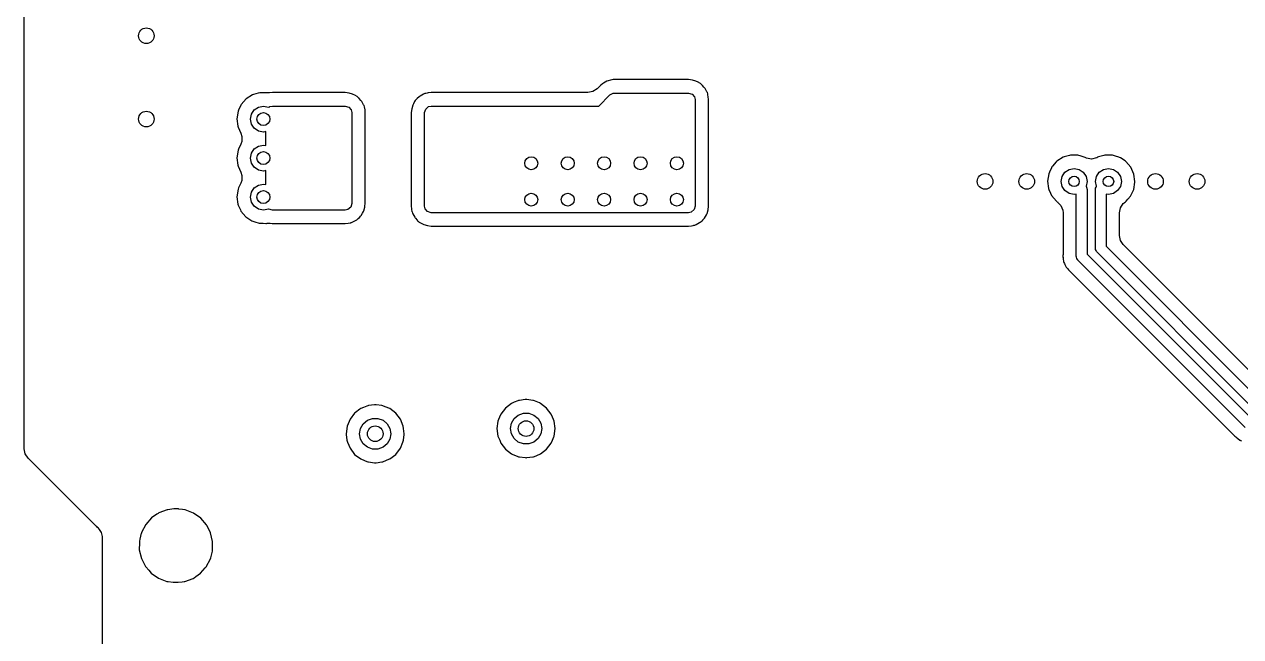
# Model space of a CAD drawing. Extents: x 0.99 to 4.24, y -7.27 to -4.02.
# Drawn here: x 1.191 to 2.112, y -5.266 to -4.802 of the extents above; entities that cross this region are included whole.
import ezdxf

# ---------------------------------------------------------------- set-up
doc = ezdxf.new("R2010")
doc.units = 0
doc.header["$MEASUREMENT"] = 0
doc.layers.add('BLACK', color=7, linetype='CONTINUOUS')

msp = doc.modelspace()

# ---------------------------------------------------------------- linework, layer by layer
at = {"layer": 'BLACK', "linetype": 'CONTINUOUS'}
for p, q in [((1.19112, -4.93283), (1.19112, -4.72942)), ((1.62467, -4.85104), (1.62144, -4.8532)), ((1.62715, -4.84856), (1.62467, -4.85104)), ((1.62753, -4.84827), (1.62715, -4.84856)), ((1.62871, -4.84739), (1.62753, -4.84827)), ((1.62948, -4.84682), (1.62871, -4.84739)), ((1.63193, -4.84548), (1.62948, -4.84682)), ((1.63574, -4.84429), (1.63193, -4.84548)), ((1.63679, -4.84417), (1.63574, -4.84429)), ((1.63692, -4.84417), (1.63679, -4.84417)), ((1.63775, -4.84412), (1.63692, -4.84417)), ((1.63692, -4.84417), (1.63692, -4.84417)), ((1.63788, -4.84411), (1.63775, -4.84412)), ((1.63775, -4.84412), (1.63775, -4.84412)), ((1.69386, -4.84411), (1.63788, -4.84411)), ((1.69674, -4.84453), (1.69386, -4.84411)), ((1.69942, -4.84532), (1.69674, -4.84453)), ((1.69985, -4.84554), (1.69942, -4.84532)), ((1.7007, -4.84599), (1.69985, -4.84554)), ((1.69985, -4.84554), (1.69985, -4.84554)), ((1.70295, -4.84716), (1.7007, -4.84599)), ((1.70346, -4.84766), (1.70295, -4.84716)), ((1.7041, -4.84827), (1.70346, -4.84766)), ((1.70346, -4.84766), (1.70346, -4.84766)), ((1.70426, -4.84843), (1.7041, -4.84827)), ((1.7041, -4.84827), (1.7041, -4.84827)), ((1.70441, -4.8486), (1.70426, -4.84843)), ((1.70546, -4.84981), (1.70441, -4.8486)), ((1.70441, -4.8486), (1.70441, -4.8486)), ((1.70609, -4.85054), (1.70546, -4.84981)), ((1.70633, -4.85097), (1.70609, -4.85054)), ((1.70776, -4.85346), (1.70633, -4.85097)), ((1.70633, -4.85097), (1.70633, -4.85097)), ((1.35904, -4.85873), (1.35528, -4.863)), ((1.36385, -4.8557), (1.35904, -4.85873)), ((1.36454, -4.8555), (1.36385, -4.8557)), ((1.36815, -4.85447), (1.36454, -4.8555)), ((1.36454, -4.8555), (1.36454, -4.8555)), ((1.36932, -4.85413), (1.36815, -4.85447)), ((1.37003, -4.85414), (1.36932, -4.85413)), ((1.37501, -4.85417), (1.37003, -4.85414)), ((1.3768, -4.85413), (1.37501, -4.85414)), ((1.37501, -4.85414), (1.37501, -4.85417)), ((1.37898, -4.85396), (1.3768, -4.85419)), ((1.3768, -4.85419), (1.3768, -4.85413)), ((1.43402, -4.85396), (1.37898, -4.85396)), ((1.43689, -4.85437), (1.43402, -4.85396)), ((1.43958, -4.85516), (1.43689, -4.85437)), ((1.44001, -4.85538), (1.43958, -4.85516)), ((1.44133, -4.85608), (1.44001, -4.85538)), ((1.44001, -4.85538), (1.44001, -4.85538)), ((1.44311, -4.85701), (1.44133, -4.85608)), ((1.44362, -4.8575), (1.44311, -4.85701)), ((1.44426, -4.85812), (1.44362, -4.8575)), ((1.44362, -4.8575), (1.44362, -4.8575)), ((1.44442, -4.85827), (1.44426, -4.85812)), ((1.44426, -4.85812), (1.44426, -4.85812)), ((1.44456, -4.85844), (1.44442, -4.85827)), ((1.44588, -4.85996), (1.44456, -4.85844)), ((1.44456, -4.85844), (1.44456, -4.85844)), ((1.44625, -4.86038), (1.44588, -4.85996)), ((1.44649, -4.86081), (1.44625, -4.86038)), ((1.48693, -4.86004), (1.48649, -4.86087)), ((1.48742, -4.85953), (1.48693, -4.86004)), ((1.48804, -4.85889), (1.48742, -4.85953)), ((1.48819, -4.85873), (1.48804, -4.85889)), ((1.48804, -4.85889), (1.48804, -4.85889)), ((1.48836, -4.85859), (1.48819, -4.85873)), ((1.48993, -4.85722), (1.48836, -4.85858)), ((1.48836, -4.85858), (1.48836, -4.85859)), ((1.4903, -4.8569), (1.48993, -4.85722)), ((1.49073, -4.85666), (1.4903, -4.8569)), ((1.49323, -4.85524), (1.49073, -4.85666)), ((1.49073, -4.85666), (1.49073, -4.85666)), ((1.49377, -4.85493), (1.49323, -4.85524)), ((1.49323, -4.85524), (1.49323, -4.85524)), ((1.49437, -4.85476), (1.49377, -4.85493)), ((1.49451, -4.85472), (1.49437, -4.85476)), ((1.49437, -4.85476), (1.49437, -4.85476)), ((1.49482, -4.85464), (1.49451, -4.85472)), ((1.49495, -4.85461), (1.49482, -4.85464)), ((1.49589, -4.85441), (1.49495, -4.85461)), ((1.49495, -4.85461), (1.49495, -4.85461)), ((1.49688, -4.85419), (1.49589, -4.85441)), ((1.49906, -4.85396), (1.49688, -4.85419)), ((1.61763, -4.85396), (1.49906, -4.85396)), ((1.62144, -4.8532), (1.61763, -4.85396)), ((1.62598, -4.86417), (1.63437, -4.85578)), ((1.63437, -4.85578), (1.63683, -4.85444)), ((1.63683, -4.85444), (1.63788, -4.85433)), ((1.63788, -4.85433), (1.69386, -4.85433)), ((1.69386, -4.85433), (1.69654, -4.85512)), ((1.69654, -4.85512), (1.69837, -4.85723)), ((1.69837, -4.85723), (1.69882, -4.85929)), ((1.69882, -4.85929), (1.69882, -4.93992)), ((1.70806, -4.854), (1.70776, -4.85346)), ((1.70835, -4.85506), (1.70806, -4.854)), ((1.70838, -4.85519), (1.70835, -4.85506)), ((1.70847, -4.85559), (1.70838, -4.85519)), ((1.70838, -4.85519), (1.70838, -4.85519)), ((1.7088, -4.85712), (1.70847, -4.85559)), ((1.70904, -4.85929), (1.7088, -4.85712)), ((1.70904, -4.93992), (1.70904, -4.85929)), ((1.35286, -4.86815), (1.35198, -4.87377)), ((1.35329, -4.86723), (1.35286, -4.86815)), ((1.35497, -4.86364), (1.35329, -4.86723)), ((1.35528, -4.863), (1.35497, -4.86364)), ((1.35497, -4.86364), (1.35497, -4.86364)), ((1.36295, -4.87025), (1.36509, -4.86706)), ((1.36509, -4.86706), (1.36828, -4.86492)), ((1.36828, -4.86492), (1.37205, -4.86417)), ((1.37205, -4.86417), (1.37581, -4.86492)), ((1.37581, -4.86492), (1.37624, -4.86521)), ((1.37624, -4.86521), (1.37692, -4.86462)), ((1.37692, -4.86462), (1.37898, -4.86417)), ((1.37898, -4.86417), (1.43402, -4.86417)), ((1.43402, -4.86417), (1.4367, -4.86496)), ((1.4367, -4.86496), (1.43853, -4.86707)), ((1.43853, -4.86707), (1.43898, -4.86913)), ((1.43898, -4.86913), (1.43898, -4.93795)), ((1.44791, -4.8633), (1.44649, -4.86081)), ((1.44649, -4.86081), (1.44649, -4.86081)), ((1.44822, -4.86385), (1.44791, -4.8633)), ((1.44851, -4.8649), (1.44822, -4.86385)), ((1.44896, -4.86696), (1.44851, -4.8649)), ((1.44919, -4.86913), (1.44896, -4.86696)), ((1.44919, -4.93795), (1.44919, -4.86913)), ((1.48429, -4.86626), (1.48388, -4.86913)), ((1.48388, -4.86913), (1.48388, -4.93992)), ((1.48508, -4.86357), (1.48429, -4.86626)), ((1.48566, -4.86247), (1.48508, -4.86357)), ((1.48649, -4.86087), (1.48566, -4.86247)), ((1.49409, -4.86913), (1.49488, -4.86645)), ((1.49409, -4.93992), (1.49409, -4.86913)), ((1.49488, -4.86645), (1.49699, -4.86462)), ((1.49699, -4.86462), (1.49906, -4.86417)), ((1.49906, -4.86417), (1.62598, -4.86417)), ((1.35198, -4.87377), (1.35272, -4.87941)), ((1.3622, -4.87402), (1.36295, -4.87025)), ((1.36295, -4.87778), (1.3622, -4.87402)), ((1.36509, -4.88098), (1.36295, -4.87778)), ((1.35272, -4.87941), (1.35301, -4.88006)), ((1.35301, -4.88006), (1.35301, -4.88006)), ((1.35301, -4.88006), (1.35501, -4.88462)), ((1.35501, -4.88462), (1.35489, -4.88467)), ((1.35489, -4.88467), (1.35584, -4.88719)), ((1.35584, -4.88719), (1.35571, -4.89108)), ((1.36828, -4.88311), (1.36509, -4.88098)), ((1.37205, -4.88386), (1.36828, -4.88311)), ((1.37402, -4.88347), (1.37205, -4.88386)), ((1.37402, -4.89409), (1.37402, -4.88347)), ((1.35324, -4.89686), (1.35286, -4.89768)), ((1.35503, -4.89305), (1.35324, -4.89686)), ((1.35571, -4.89108), (1.35503, -4.89305)), ((1.36295, -4.89978), (1.36509, -4.89658)), ((1.36509, -4.89658), (1.36828, -4.89445)), ((1.36828, -4.89445), (1.37205, -4.8937)), ((1.37205, -4.8937), (1.37402, -4.89409)), ((1.35286, -4.89768), (1.35198, -4.9033)), ((1.35198, -4.9033), (1.35272, -4.90894)), ((1.3622, -4.90354), (1.36295, -4.89978)), ((1.36295, -4.90731), (1.3622, -4.90354)), ((1.97212, -4.90651), (1.9694, -4.90959)), ((1.97259, -4.90598), (1.97212, -4.90651)), ((1.9774, -4.90294), (1.97259, -4.90598)), ((1.97808, -4.90275), (1.9774, -4.90294)), ((1.98218, -4.90157), (1.97808, -4.90275)), ((1.97808, -4.90275), (1.97808, -4.90275)), ((1.98287, -4.90138), (1.98218, -4.90157)), ((1.98218, -4.90157), (1.98218, -4.90157)), ((1.98358, -4.90138), (1.98287, -4.90138)), ((1.98509, -4.90139), (1.98358, -4.90138)), ((1.98856, -4.90141), (1.98509, -4.90139)), ((1.99098, -4.90214), (1.98856, -4.90141)), ((1.99333, -4.90284), (1.99098, -4.90214)), ((1.99401, -4.90304), (1.99333, -4.90284)), ((1.99333, -4.90284), (1.99333, -4.90284)), ((1.99457, -4.90341), (1.99401, -4.90304)), ((1.99506, -4.90361), (1.99457, -4.90341)), ((1.99889, -4.90427), (1.99506, -4.90361)), ((2.00268, -4.9034), (1.99889, -4.90427)), ((2.00286, -4.90332), (2.00268, -4.9034)), ((2.00346, -4.90294), (2.00286, -4.90332)), ((2.00414, -4.90275), (2.00346, -4.90294)), ((2.00825, -4.90157), (2.00414, -4.90275)), ((2.00893, -4.90138), (2.00825, -4.90157)), ((2.00825, -4.90157), (2.00825, -4.90157)), ((2.00964, -4.90138), (2.00893, -4.90138)), ((2.01115, -4.90139), (2.00964, -4.90138)), ((2.01462, -4.90141), (2.01115, -4.90139)), ((2.01704, -4.90214), (2.01462, -4.90141)), ((2.01939, -4.90284), (2.01704, -4.90214)), ((2.02007, -4.90304), (2.01939, -4.90284)), ((2.01939, -4.90284), (2.01939, -4.90284)), ((2.02067, -4.90343), (2.02007, -4.90304)), ((2.02425, -4.90575), (2.02067, -4.90343)), ((2.02484, -4.90614), (2.02425, -4.90575)), ((2.02425, -4.90575), (2.02425, -4.90575)), ((2.02856, -4.91045), (2.02484, -4.90614)), ((1.35272, -4.90894), (1.35301, -4.90959)), ((1.35301, -4.90959), (1.35301, -4.90959)), ((1.35301, -4.90959), (1.35501, -4.91415)), ((1.35501, -4.91415), (1.35489, -4.9142)), ((1.35489, -4.9142), (1.35584, -4.91672)), ((1.36509, -4.9105), (1.36295, -4.90731)), ((1.36828, -4.91264), (1.36509, -4.9105)), ((1.37205, -4.91339), (1.36828, -4.91264)), ((1.37402, -4.91299), (1.37205, -4.91339)), ((1.37402, -4.92362), (1.37402, -4.91299)), ((1.9664, -4.91539), (1.96553, -4.92101)), ((1.96696, -4.9142), (1.9664, -4.91539)), ((1.96852, -4.91089), (1.96696, -4.9142)), ((1.96882, -4.91024), (1.96852, -4.91089)), ((1.96852, -4.91089), (1.96852, -4.91089)), ((1.9694, -4.90959), (1.96882, -4.91024)), ((1.9765, -4.91749), (1.97863, -4.9143)), ((1.97863, -4.9143), (1.98182, -4.91217)), ((1.98182, -4.91217), (1.98559, -4.91142)), ((1.98559, -4.91142), (1.98936, -4.91217)), ((1.98936, -4.91217), (1.99255, -4.9143)), ((1.99255, -4.9143), (1.99468, -4.91749)), ((2.00256, -4.91749), (2.00469, -4.9143)), ((2.00469, -4.9143), (2.00789, -4.91217)), ((2.00789, -4.91217), (2.01165, -4.91142)), ((2.01165, -4.91142), (2.01542, -4.91217)), ((2.01542, -4.91217), (2.01861, -4.9143)), ((2.01861, -4.9143), (2.02075, -4.91749)), ((2.03091, -4.91563), (2.02856, -4.91045)), ((2.03172, -4.92126), (2.03091, -4.91563)), ((1.35503, -4.92258), (1.35332, -4.92621)), ((1.35571, -4.92061), (1.35503, -4.92258)), ((1.35584, -4.91672), (1.35571, -4.92061)), ((1.36509, -4.92611), (1.36828, -4.92398)), ((1.36828, -4.92398), (1.37205, -4.92323)), ((1.37205, -4.92323), (1.37402, -4.92362)), ((1.96553, -4.92101), (1.96626, -4.92666)), ((1.97575, -4.92126), (1.9765, -4.91749)), ((1.9765, -4.92503), (1.97575, -4.92126)), ((1.97863, -4.92822), (1.9765, -4.92503)), ((1.99468, -4.91749), (1.99543, -4.92126)), ((1.99543, -4.92126), (1.99472, -4.92485)), ((1.99472, -4.92485), (1.99495, -4.92557)), ((2.00181, -4.92126), (2.00256, -4.91749)), ((2.00253, -4.92485), (2.00181, -4.92126)), ((2.00229, -4.92557), (2.00253, -4.92485)), ((2.02075, -4.92503), (2.01861, -4.92822)), ((2.02075, -4.91749), (2.0215, -4.92126)), ((2.0215, -4.92126), (2.02075, -4.92503)), ((2.03077, -4.92736), (2.03171, -4.92175)), ((2.03171, -4.92175), (2.03172, -4.92126)), ((1.19112, -5.12361), (1.19112, -4.93283)), ((1.35286, -4.9272), (1.35198, -4.93283)), ((1.35198, -4.93283), (1.35272, -4.93847)), ((1.35332, -4.92621), (1.35286, -4.9272)), ((1.3622, -4.93307), (1.36295, -4.9293)), ((1.36295, -4.93684), (1.3622, -4.93307)), ((1.36295, -4.9293), (1.36509, -4.92611)), ((1.96626, -4.92666), (1.96655, -4.92731)), ((1.96655, -4.92731), (1.96655, -4.92731)), ((1.96655, -4.92731), (1.96779, -4.93012)), ((1.96779, -4.93012), (1.96855, -4.93186)), ((1.96855, -4.93186), (1.97222, -4.93622)), ((1.98182, -4.93035), (1.97863, -4.92822)), ((1.98559, -4.9311), (1.98182, -4.93035)), ((1.98732, -4.93076), (1.98559, -4.9311)), ((1.98732, -4.978), (1.98732, -4.93076)), ((1.99495, -4.92557), (1.99538, -4.92641)), ((1.99538, -4.92641), (1.99533, -4.92674)), ((1.99533, -4.92674), (1.99543, -4.92705)), ((1.99543, -4.92705), (1.99543, -4.97632)), ((2.00181, -4.92705), (2.00191, -4.92674)), ((2.00181, -4.972), (2.00181, -4.92705)), ((2.00186, -4.92641), (2.00229, -4.92557)), ((2.00191, -4.92674), (2.00186, -4.92641)), ((2.01165, -4.9311), (2.00992, -4.93076)), ((2.00992, -4.93076), (2.00992, -4.97032)), ((2.01542, -4.93035), (2.01165, -4.9311)), ((2.01861, -4.92822), (2.01542, -4.93035)), ((2.02626, -4.93472), (2.02829, -4.93248)), ((2.02829, -4.93248), (2.03077, -4.92736)), ((1.35272, -4.93847), (1.35301, -4.93912)), ((1.35301, -4.93912), (1.35301, -4.93912)), ((1.35301, -4.93912), (1.35463, -4.9428)), ((1.35463, -4.9428), (1.35501, -4.94367)), ((1.36509, -4.94003), (1.36295, -4.93684)), ((1.36828, -4.94216), (1.36509, -4.94003)), ((1.37205, -4.94291), (1.36828, -4.94216)), ((1.37581, -4.94216), (1.37205, -4.94291)), ((1.37614, -4.94195), (1.37581, -4.94216)), ((1.37629, -4.94213), (1.37614, -4.94195)), ((1.37898, -4.94291), (1.37629, -4.94213)), ((1.43402, -4.94291), (1.37898, -4.94291)), ((1.43608, -4.94247), (1.43402, -4.94291)), ((1.43819, -4.94063), (1.43608, -4.94247)), ((1.43898, -4.93795), (1.43819, -4.94063)), ((1.44776, -4.94395), (1.44799, -4.94351)), ((1.44799, -4.94351), (1.44878, -4.94083)), ((1.44878, -4.94083), (1.44891, -4.93992)), ((1.44891, -4.93992), (1.44919, -4.93795)), ((1.48388, -4.93992), (1.48411, -4.94209)), ((1.48411, -4.94209), (1.48421, -4.94255)), ((1.48421, -4.94255), (1.48451, -4.94392)), ((1.49454, -4.94198), (1.49409, -4.93992)), ((1.49637, -4.94409), (1.49454, -4.94198)), ((1.69803, -4.9426), (1.69592, -4.94443)), ((1.69882, -4.93992), (1.69803, -4.9426)), ((1.70783, -4.94548), (1.70862, -4.9428)), ((1.70862, -4.9428), (1.70904, -4.93992)), ((1.97222, -4.93622), (1.97281, -4.93661)), ((1.97281, -4.93661), (1.97281, -4.93661)), ((1.97281, -4.93661), (1.97286, -4.93665)), ((1.97286, -4.93665), (1.97299, -4.93677)), ((1.97299, -4.93677), (1.97334, -4.93709)), ((1.97334, -4.93709), (1.97332, -4.9371)), ((1.97332, -4.9371), (1.97561, -4.93939)), ((1.97561, -4.93939), (1.97711, -4.94298)), ((1.97711, -4.94298), (1.9773, -4.94494)), ((2.01994, -4.94501), (2.0207, -4.94119)), ((2.0207, -4.94119), (2.02286, -4.93796)), ((2.02286, -4.93796), (2.02354, -4.93734)), ((2.02354, -4.93734), (2.02387, -4.93707)), ((2.02387, -4.93707), (2.02447, -4.9367)), ((2.02447, -4.9367), (2.02495, -4.93617)), ((2.02495, -4.93617), (2.02626, -4.93472)), ((2.02495, -4.93617), (2.02495, -4.93617)), ((1.35501, -4.94367), (1.35867, -4.94803)), ((1.35867, -4.94803), (1.36341, -4.95118)), ((1.36341, -4.95118), (1.36409, -4.95139)), ((1.36409, -4.95139), (1.36409, -4.95139)), ((1.36409, -4.95139), (1.36549, -4.95183)), ((1.36549, -4.95183), (1.36884, -4.95288)), ((1.43619, -4.9529), (1.43773, -4.95256)), ((1.43773, -4.95256), (1.43812, -4.95248)), ((1.43812, -4.95248), (1.43825, -4.95245)), ((1.43812, -4.95248), (1.43812, -4.95248)), ((1.43825, -4.95245), (1.43856, -4.95236)), ((1.43856, -4.95236), (1.4387, -4.95232)), ((1.4387, -4.95232), (1.4393, -4.95216)), ((1.4387, -4.95232), (1.4387, -4.95232)), ((1.4393, -4.95216), (1.43984, -4.95185)), ((1.43984, -4.95185), (1.44234, -4.95043)), ((1.43984, -4.95185), (1.43984, -4.95185)), ((1.44234, -4.95043), (1.44277, -4.95019)), ((1.44234, -4.95043), (1.44234, -4.95043)), ((1.44277, -4.95019), (1.44369, -4.94938)), ((1.44369, -4.94938), (1.44471, -4.9485)), ((1.44471, -4.9485), (1.44488, -4.94836)), ((1.44471, -4.9485), (1.44471, -4.9485)), ((1.44488, -4.94836), (1.44503, -4.9482)), ((1.44503, -4.9482), (1.44565, -4.94756)), ((1.44503, -4.9482), (1.44503, -4.9482)), ((1.44565, -4.94756), (1.44614, -4.94705)), ((1.44565, -4.94756), (1.44565, -4.94756)), ((1.44614, -4.94705), (1.4471, -4.94521)), ((1.4471, -4.94521), (1.44776, -4.94395)), ((1.44776, -4.94395), (1.44776, -4.94395)), ((1.48451, -4.94392), (1.48456, -4.94415)), ((1.48456, -4.94415), (1.48485, -4.94521)), ((1.48485, -4.94521), (1.48516, -4.94575)), ((1.48516, -4.94575), (1.48516, -4.94575)), ((1.48516, -4.94575), (1.48658, -4.94825)), ((1.48658, -4.94825), (1.48658, -4.94825)), ((1.48658, -4.94825), (1.48682, -4.94867)), ((1.48682, -4.94867), (1.48714, -4.94904)), ((1.48714, -4.94904), (1.48851, -4.95062)), ((1.48851, -4.95062), (1.48851, -4.95062)), ((1.48851, -4.95062), (1.48865, -4.95078)), ((1.48865, -4.95078), (1.48881, -4.95094)), ((1.48881, -4.95094), (1.48881, -4.95094)), ((1.48881, -4.95094), (1.48945, -4.95155)), ((1.48945, -4.95155), (1.48996, -4.95205)), ((1.48996, -4.95205), (1.49157, -4.95289)), ((1.49906, -4.94488), (1.49637, -4.94409)), ((1.69386, -4.94488), (1.49906, -4.94488)), ((1.69592, -4.94443), (1.69386, -4.94488)), ((1.69969, -4.95382), (1.70218, -4.9524)), ((1.70218, -4.9524), (1.70261, -4.95215)), ((1.70218, -4.9524), (1.70218, -4.9524)), ((1.70261, -4.95215), (1.7033, -4.95155)), ((1.7033, -4.95155), (1.70455, -4.95047)), ((1.70455, -4.95047), (1.70472, -4.95032)), ((1.70455, -4.95047), (1.70455, -4.95047)), ((1.70472, -4.95032), (1.70488, -4.95016)), ((1.70488, -4.95016), (1.70549, -4.94953)), ((1.70488, -4.95016), (1.70488, -4.95016)), ((1.70549, -4.94953), (1.70599, -4.94901)), ((1.70549, -4.94953), (1.70549, -4.94953)), ((1.70599, -4.94901), (1.70735, -4.94641)), ((1.70735, -4.94641), (1.70761, -4.94592)), ((1.70761, -4.94592), (1.70783, -4.94548)), ((1.70761, -4.94592), (1.70761, -4.94592)), ((1.9773, -4.94494), (1.9773, -4.97617)), ((2.01994, -4.96204), (2.01994, -4.94501)), ((1.36884, -4.95288), (1.37183, -4.95293)), ((1.37183, -4.95293), (1.37382, -4.95297)), ((1.37382, -4.95297), (1.37382, -4.95297)), ((1.37382, -4.95297), (1.37453, -4.95298)), ((1.37453, -4.95298), (1.37495, -4.95287)), ((1.37495, -4.95287), (1.37731, -4.95289)), ((1.37731, -4.95289), (1.37862, -4.95308)), ((1.37862, -4.95308), (1.37862, -4.95308)), ((1.37862, -4.95308), (1.37898, -4.95313)), ((1.37898, -4.95313), (1.43402, -4.95313)), ((1.43402, -4.95313), (1.43619, -4.9529)), ((1.49157, -4.95289), (1.49306, -4.95367)), ((1.49306, -4.95367), (1.49306, -4.95367)), ((1.49306, -4.95367), (1.49349, -4.9539)), ((1.49349, -4.9539), (1.49618, -4.95468)), ((1.49618, -4.95468), (1.49906, -4.9551)), ((1.49906, -4.9551), (1.69386, -4.9551)), ((1.69386, -4.9551), (1.69603, -4.95486)), ((1.69603, -4.95486), (1.69733, -4.95458)), ((1.69733, -4.95458), (1.69796, -4.95445)), ((1.69796, -4.95445), (1.69809, -4.95442)), ((1.69796, -4.95445), (1.69796, -4.95445)), ((1.69809, -4.95442), (1.6984, -4.95433)), ((1.6984, -4.95433), (1.69854, -4.95429)), ((1.69854, -4.95429), (1.69915, -4.95413)), ((1.69854, -4.95429), (1.69854, -4.95429)), ((1.69915, -4.95413), (1.69969, -4.95382)), ((1.69969, -4.95382), (1.69969, -4.95382)), ((2.00992, -4.97032), (2.12555, -5.08594)), ((2.0207, -4.96586), (2.01994, -4.96204)), ((2.02286, -4.96909), (2.0207, -4.96586)), ((2.06558, -5.01181), (2.02286, -4.96909)), ((1.97729, -4.97654), (1.97712, -4.97733)), ((1.97712, -4.97733), (1.97722, -4.97815)), ((1.97722, -4.97815), (1.9773, -4.97884)), ((1.9773, -4.97884), (1.97724, -4.97885)), ((1.97724, -4.97885), (1.9773, -4.97907)), ((1.9773, -4.97617), (1.97729, -4.97654)), ((1.9773, -4.97907), (1.9773, -4.97917)), ((1.9773, -4.97917), (1.9774, -4.97975)), ((1.9774, -4.97975), (1.97747, -4.98022)), ((1.97747, -4.98022), (1.9776, -4.98131)), ((1.98742, -4.97831), (1.98732, -4.978)), ((1.98737, -4.97863), (1.98742, -4.97831)), ((1.9878, -4.97948), (1.98737, -4.97863)), ((1.9881, -4.98038), (1.9878, -4.97948)), ((1.98836, -4.98058), (1.9881, -4.98038)), ((1.99543, -4.97632), (2.11955, -5.10043)), ((2.00191, -4.97231), (2.00181, -4.972)), ((2.00186, -4.97263), (2.00191, -4.97231)), ((2.00229, -4.97348), (2.00186, -4.97263)), ((2.00259, -4.97438), (2.00229, -4.97348)), ((2.00285, -4.97458), (2.00259, -4.97438)), ((2.003, -4.97487), (2.00285, -4.97458)), ((2.121, -5.09287), (2.003, -4.97487)), ((1.9776, -4.98131), (1.97768, -4.98198)), ((1.97768, -4.98198), (1.97782, -4.98229)), ((1.97782, -4.98229), (1.97788, -4.98262)), ((1.97788, -4.98262), (1.97826, -4.98334)), ((1.97826, -4.98334), (1.97826, -4.98334)), ((1.97826, -4.98334), (1.97872, -4.98419)), ((1.97872, -4.98419), (1.97893, -4.9846)), ((1.97893, -4.9846), (1.9797, -4.98621)), ((1.9797, -4.98621), (1.97984, -4.98636)), ((1.97984, -4.98636), (1.97997, -4.98649)), ((1.97997, -4.98649), (1.9801, -4.98675)), ((1.9801, -4.98675), (1.98064, -4.98724)), ((1.98064, -4.98724), (1.98149, -4.98803)), ((1.98149, -4.98803), (1.98178, -4.9883)), ((1.98178, -4.9883), (2.10662, -5.11315)), ((1.98851, -4.98087), (1.98836, -4.98058)), ((2.115, -5.10736), (1.98851, -4.98087)), ((2.12678, -5.07301), (2.06558, -5.01181)), ((1.45164, -5.09085), (1.45099, -5.09094)), ((1.45605, -5.09027), (1.45164, -5.09085)), ((1.45164, -5.09085), (1.45164, -5.09085)), ((1.45669, -5.09019), (1.45605, -5.09027)), ((1.45734, -5.09027), (1.45669, -5.09019)), ((1.46174, -5.09085), (1.45734, -5.09027)), ((1.46239, -5.09094), (1.46174, -5.09085)), ((1.46174, -5.09085), (1.46174, -5.09085)), ((1.55986, -5.0892), (1.5553, -5.0927)), ((1.5618, -5.08839), (1.55986, -5.0892)), ((1.56456, -5.08725), (1.5618, -5.08839)), ((1.56517, -5.087), (1.56456, -5.08725)), ((1.56456, -5.08725), (1.56456, -5.08725)), ((1.56581, -5.08691), (1.56517, -5.087)), ((1.57022, -5.08633), (1.56581, -5.08691)), ((1.56581, -5.08691), (1.56581, -5.08691)), ((1.57087, -5.08625), (1.57022, -5.08633)), ((1.57151, -5.08633), (1.57087, -5.08625)), ((1.57592, -5.08691), (1.57151, -5.08633)), ((1.57657, -5.087), (1.57592, -5.08691)), ((1.57592, -5.08691), (1.57592, -5.08691)), ((1.57717, -5.08725), (1.57657, -5.087)), ((1.58115, -5.0889), (1.57717, -5.08725)), ((1.57717, -5.08725), (1.57717, -5.08725)), ((1.58188, -5.0892), (1.58115, -5.0889)), ((1.58644, -5.0927), (1.58188, -5.0892)), ((1.44112, -5.09663), (1.43762, -5.1012)), ((1.44186, -5.09607), (1.44112, -5.09663)), ((1.44517, -5.09353), (1.44186, -5.09607)), ((1.44568, -5.09314), (1.44517, -5.09353)), ((1.4477, -5.0923), (1.44568, -5.09314)), ((1.45039, -5.09119), (1.4477, -5.0923)), ((1.45099, -5.09094), (1.45039, -5.09119)), ((1.45039, -5.09119), (1.45039, -5.09119)), ((1.46299, -5.09119), (1.46239, -5.09094)), ((1.463, -5.09119), (1.46299, -5.09119)), ((1.46697, -5.09283), (1.463, -5.09119)), ((1.4677, -5.09314), (1.46697, -5.09283)), ((1.47226, -5.09663), (1.4677, -5.09314)), ((1.47576, -5.1012), (1.47226, -5.09663)), ((1.55155, -5.09786), (1.5501, -5.10136)), ((1.5518, -5.09726), (1.55155, -5.09786)), ((1.5553, -5.0927), (1.5518, -5.09726)), ((1.56182, -5.10068), (1.56496, -5.09804)), ((1.56496, -5.09804), (1.56882, -5.09664)), ((1.56882, -5.09664), (1.57292, -5.09664)), ((1.57292, -5.09664), (1.57677, -5.09804)), ((1.57677, -5.09804), (1.57991, -5.10068)), ((1.58994, -5.09726), (1.58644, -5.0927)), ((1.59019, -5.09786), (1.58994, -5.09726)), ((1.59164, -5.10136), (1.59019, -5.09786)), ((1.43542, -5.10651), (1.43467, -5.1122)), ((1.43762, -5.1012), (1.43542, -5.10651)), ((1.44488, -5.1122), (1.44559, -5.10817)), ((1.44559, -5.10817), (1.44765, -5.10461)), ((1.44765, -5.10461), (1.45079, -5.10198)), ((1.45079, -5.10198), (1.45464, -5.10057)), ((1.45464, -5.10057), (1.45874, -5.10057)), ((1.45874, -5.10057), (1.4626, -5.10198)), ((1.4626, -5.10198), (1.46574, -5.10461)), ((1.46574, -5.10461), (1.46779, -5.10817)), ((1.46779, -5.10817), (1.4685, -5.1122)), ((1.47796, -5.10651), (1.47576, -5.1012)), ((1.47819, -5.10827), (1.47796, -5.10651)), ((1.47871, -5.1122), (1.47819, -5.10827)), ((1.5496, -5.10257), (1.54885, -5.10827)), ((1.54885, -5.10827), (1.5496, -5.11397)), ((1.5501, -5.10136), (1.5496, -5.10257)), ((1.55906, -5.10827), (1.55977, -5.10423)), ((1.55977, -5.11231), (1.55906, -5.10827)), ((1.55977, -5.10423), (1.56182, -5.10068)), ((1.57991, -5.10068), (1.58196, -5.10423)), ((1.58196, -5.10423), (1.58268, -5.10827)), ((1.58268, -5.10827), (1.58196, -5.11231)), ((1.59213, -5.10257), (1.59164, -5.10136)), ((1.59289, -5.10827), (1.59213, -5.10257)), ((1.59213, -5.11397), (1.59289, -5.10827)), ((1.43467, -5.1122), (1.43476, -5.11285)), ((1.43476, -5.11285), (1.43532, -5.11715)), ((1.43532, -5.11715), (1.43542, -5.1179)), ((1.43542, -5.1179), (1.43567, -5.11851)), ((1.44559, -5.11624), (1.44488, -5.1122)), ((1.44765, -5.1198), (1.44559, -5.11624)), ((1.46779, -5.11624), (1.46574, -5.1198)), ((1.4685, -5.1122), (1.46779, -5.11624)), ((1.47771, -5.11851), (1.47796, -5.1179)), ((1.47796, -5.1179), (1.47806, -5.11715)), ((1.47806, -5.11715), (1.47863, -5.11285)), ((1.47863, -5.11285), (1.47871, -5.1122)), ((1.5496, -5.11397), (1.54985, -5.11457)), ((1.54985, -5.11457), (1.54985, -5.11457)), ((1.54985, -5.11457), (1.5509, -5.11711)), ((1.5509, -5.11711), (1.5518, -5.11928)), ((1.56182, -5.11586), (1.55977, -5.11231)), ((1.56496, -5.1185), (1.56182, -5.11586)), ((1.56882, -5.1199), (1.56496, -5.1185)), ((1.57677, -5.1185), (1.57292, -5.1199)), ((1.57991, -5.11586), (1.57677, -5.1185)), ((1.58196, -5.11231), (1.57991, -5.11586)), ((1.58994, -5.11928), (1.59083, -5.11711)), ((1.59083, -5.11711), (1.59189, -5.11457)), ((1.59189, -5.11457), (1.59213, -5.11397)), ((1.59189, -5.11457), (1.59189, -5.11457)), ((2.10662, -5.11315), (2.10687, -5.11341)), ((2.10687, -5.11341), (2.10731, -5.11409)), ((2.10731, -5.11409), (2.10796, -5.1146)), ((2.10796, -5.1146), (2.10851, -5.11503)), ((2.10851, -5.11503), (2.10847, -5.11508)), ((2.10847, -5.11508), (2.10866, -5.11519)), ((2.10866, -5.11519), (2.10874, -5.11527)), ((2.10874, -5.11527), (2.10907, -5.11551)), ((2.10907, -5.11551), (2.10907, -5.11551)), ((2.10907, -5.11551), (2.10922, -5.11561)), ((2.10922, -5.11561), (2.1096, -5.11589)), ((2.1096, -5.11589), (2.11099, -5.11699)), ((2.11099, -5.11699), (2.11131, -5.11711)), ((2.11131, -5.11711), (2.11159, -5.1173)), ((2.11159, -5.1173), (2.11236, -5.11753)), ((1.19188, -5.12743), (1.19112, -5.12361)), ((1.19404, -5.13066), (1.19188, -5.12743)), ((1.43567, -5.11851), (1.43567, -5.11851)), ((1.43567, -5.11851), (1.4357, -5.11856)), ((1.4357, -5.11856), (1.43762, -5.12321)), ((1.43762, -5.12321), (1.44112, -5.12777)), ((1.45079, -5.12243), (1.44765, -5.1198)), ((1.45464, -5.12384), (1.45079, -5.12243)), ((1.45874, -5.12384), (1.45464, -5.12384)), ((1.4626, -5.12243), (1.45874, -5.12384)), ((1.46574, -5.1198), (1.4626, -5.12243)), ((1.47226, -5.12777), (1.47576, -5.12321)), ((1.47576, -5.12321), (1.47769, -5.11856)), ((1.47769, -5.11856), (1.47771, -5.11851)), ((1.47771, -5.11851), (1.47771, -5.11851)), ((1.5518, -5.11928), (1.5553, -5.12384)), ((1.5553, -5.12384), (1.55986, -5.12734)), ((1.55986, -5.12734), (1.56046, -5.12759)), ((1.56046, -5.12759), (1.56456, -5.12929)), ((1.57292, -5.1199), (1.56882, -5.1199)), ((1.57717, -5.12929), (1.58127, -5.12759)), ((1.58127, -5.12759), (1.58188, -5.12734)), ((1.58188, -5.12734), (1.58644, -5.12384)), ((1.58644, -5.12384), (1.58994, -5.11928)), ((1.24585, -5.18247), (1.19404, -5.13066)), ((1.44112, -5.12777), (1.44568, -5.13127)), ((1.44568, -5.13127), (1.44629, -5.13152)), ((1.44629, -5.13152), (1.45039, -5.13322)), ((1.45039, -5.13322), (1.45039, -5.13322)), ((1.45039, -5.13322), (1.45099, -5.13347)), ((1.45099, -5.13347), (1.45164, -5.13356)), ((1.45164, -5.13356), (1.45164, -5.13356)), ((1.45164, -5.13356), (1.45605, -5.13414)), ((1.45605, -5.13414), (1.45669, -5.13422)), ((1.45669, -5.13422), (1.45734, -5.13414)), ((1.45734, -5.13414), (1.46174, -5.13356)), ((1.46174, -5.13356), (1.46239, -5.13347)), ((1.46174, -5.13356), (1.46174, -5.13356)), ((1.46239, -5.13347), (1.46299, -5.13322)), ((1.46299, -5.13322), (1.463, -5.13322)), ((1.463, -5.13322), (1.4671, -5.13152)), ((1.4671, -5.13152), (1.4677, -5.13127)), ((1.4677, -5.13127), (1.47226, -5.12777)), ((1.56456, -5.12929), (1.56456, -5.12929)), ((1.56456, -5.12929), (1.56517, -5.12954)), ((1.56517, -5.12954), (1.56581, -5.12962)), ((1.56581, -5.12962), (1.56581, -5.12962)), ((1.56581, -5.12962), (1.57022, -5.1302)), ((1.57022, -5.1302), (1.57087, -5.13029)), ((1.57087, -5.13029), (1.57151, -5.1302)), ((1.57151, -5.1302), (1.57592, -5.12962)), ((1.57592, -5.12962), (1.57657, -5.12954)), ((1.57592, -5.12962), (1.57592, -5.12962)), ((1.57657, -5.12954), (1.57717, -5.12929)), ((1.57717, -5.12929), (1.57717, -5.12929)), ((1.29143, -5.17314), (1.28743, -5.17589)), ((1.29247, -5.17243), (1.29143, -5.17314)), ((1.29296, -5.17209), (1.29247, -5.17243)), ((1.29247, -5.17243), (1.29247, -5.17243)), ((1.29924, -5.16972), (1.29296, -5.17209)), ((1.29984, -5.16964), (1.29924, -5.16972)), ((1.30134, -5.16946), (1.29984, -5.16964)), ((1.29984, -5.16964), (1.29984, -5.16964)), ((1.30422, -5.16911), (1.30134, -5.16946)), ((1.30773, -5.16911), (1.30422, -5.16911)), ((1.30806, -5.16916), (1.30773, -5.16911)), ((1.31072, -5.16951), (1.30806, -5.16916)), ((1.30806, -5.16916), (1.30806, -5.16916)), ((1.31285, -5.16979), (1.31072, -5.16951)), ((1.31911, -5.17223), (1.31285, -5.16979)), ((1.3246, -5.17609), (1.31911, -5.17223)), ((1.24589, -5.1825), (1.24585, -5.18247)), ((1.24657, -5.18318), (1.24589, -5.1825)), ((1.28296, -5.1809), (1.27982, -5.18684)), ((1.28743, -5.17589), (1.28296, -5.1809)), ((1.32901, -5.18115), (1.3246, -5.17609)), ((1.32929, -5.18168), (1.32901, -5.18115)), ((1.33152, -5.18601), (1.32929, -5.18168)), ((1.24738, -5.18372), (1.24657, -5.18318)), ((1.24793, -5.18454), (1.24738, -5.18372)), ((1.24905, -5.18622), (1.24793, -5.18454)), ((1.2496, -5.18704), (1.24905, -5.18622)), ((1.24905, -5.18622), (1.24905, -5.18622)), ((1.25018, -5.18996), (1.2496, -5.18704)), ((1.25037, -5.19094), (1.25018, -5.18996)), ((1.25018, -5.18996), (1.25018, -5.18996)), ((1.25018, -5.19191), (1.25037, -5.19094)), ((1.25018, -5.19286), (1.25018, -5.19191)), ((1.27854, -5.19193), (1.27819, -5.19335)), ((1.27967, -5.18742), (1.27854, -5.19193)), ((1.27968, -5.18742), (1.27967, -5.18742)), ((1.27982, -5.18684), (1.27968, -5.18742)), ((1.33209, -5.18711), (1.33152, -5.18601)), ((1.33366, -5.19364), (1.33209, -5.18711)), ((1.25018, -5.19291), (1.25018, -5.19286)), ((1.25018, -5.3189), (1.25018, -5.19291)), ((1.27818, -5.1947), (1.27815, -5.20006)), ((1.27815, -5.20006), (1.27972, -5.20659)), ((1.27819, -5.19335), (1.27818, -5.19395)), ((1.27818, -5.19395), (1.27818, -5.19395)), ((1.27818, -5.19395), (1.27818, -5.1947)), ((1.33221, -5.20601), (1.33348, -5.20093)), ((1.33348, -5.20093), (1.33363, -5.20035)), ((1.33348, -5.20093), (1.33348, -5.20093)), ((1.33363, -5.19946), (1.33366, -5.19424)), ((1.33363, -5.20035), (1.33363, -5.19946)), ((1.33366, -5.19424), (1.33366, -5.19364)), ((1.27972, -5.20659), (1.2828, -5.21255)), ((1.32885, -5.2128), (1.33199, -5.20686)), ((1.33199, -5.20686), (1.33221, -5.20601)), ((1.2828, -5.21255), (1.28319, -5.21301)), ((1.28319, -5.21301), (1.28319, -5.21301)), ((1.28319, -5.21301), (1.28527, -5.21539)), ((1.28527, -5.21539), (1.28721, -5.21761)), ((1.28721, -5.21761), (1.2927, -5.22147)), ((1.32096, -5.22016), (1.32438, -5.21781)), ((1.32438, -5.21781), (1.32808, -5.21365)), ((1.32808, -5.21365), (1.32845, -5.21324)), ((1.32845, -5.21324), (1.32885, -5.2128)), ((1.32845, -5.21324), (1.32845, -5.21324)), ((1.2927, -5.22147), (1.29896, -5.22391)), ((1.29896, -5.22391), (1.30005, -5.22406)), ((1.30005, -5.22406), (1.30375, -5.22454)), ((1.30375, -5.22454), (1.30375, -5.22454)), ((1.30375, -5.22454), (1.30408, -5.22459)), ((1.30408, -5.22459), (1.30759, -5.22459)), ((1.30759, -5.22459), (1.31048, -5.22424)), ((1.31048, -5.22424), (1.31197, -5.22406)), ((1.31197, -5.22406), (1.31257, -5.22398)), ((1.31197, -5.22406), (1.31197, -5.22406)), ((1.31257, -5.22398), (1.31885, -5.22161)), ((1.31885, -5.22161), (1.31955, -5.22113)), ((1.31955, -5.22113), (1.32096, -5.22016))]:
    msp.add_line(p, q, dxfattribs=at)
at = {"layer": 'BLACK'}
for centre, radius in [((1.28346, -4.81102), 0.00591), ((1.28346, -4.87402), 0.00591), ((1.37205, -4.87402), 0.00492), ((1.37205, -4.90354), 0.00492), ((1.5748, -4.90748), 0.00492), ((1.60236, -4.90748), 0.00492), ((1.62992, -4.90748), 0.00492), ((1.65748, -4.90748), 0.00492), ((1.68504, -4.90748), 0.00492), ((1.91831, -4.92126), 0.00591), ((1.9498, -4.92126), 0.00591), ((2.04724, -4.92126), 0.00591), ((2.07874, -4.92126), 0.00591), ((1.98559, -4.92126), 0.00394), ((2.01165, -4.92126), 0.00394), ((1.37205, -4.93307), 0.00492), ((1.5748, -4.93504), 0.00492), ((1.60236, -4.93504), 0.00492), ((1.62992, -4.93504), 0.00492), ((1.65748, -4.93504), 0.00492), ((1.68504, -4.93504), 0.00492), ((1.45669, -5.1122), 0.00591), ((1.57087, -5.10827), 0.00591)]:
    msp.add_circle(centre, radius, dxfattribs=at)

doc.saveas('drawing.dxf')
